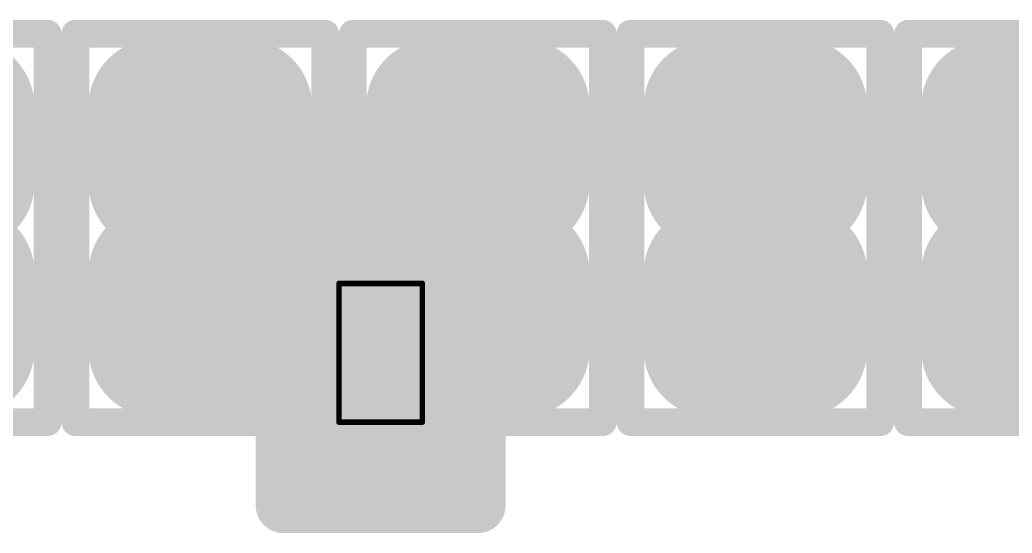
# Model space of a CAD drawing. Header units: millimetres. Extents: x 169 to 355, y 129 to 253.
# Drawn here: x 186.35 to 188.138, y 156.275 to 157.2 of the extents above; entities that cross this region are included whole.
import ezdxf

# ---------------------------------------------------------------- set-up
doc = ezdxf.new("R2010")
doc.units = ezdxf.units.MM
for name, color, linetype in [('BottomLayer', 5, 'Continuous'), ('BottomPaste', 16, 'Continuous'), ('BottomSolder', 6, 'Continuous'), ('Mechanical1', 6, 'Continuous'), ('Mechanical15', 56, 'Continuous'), ('TopLayer', 1, 'Continuous'), ('TopPaste', 8, 'Continuous'), ('TopSolder', 216, 'Continuous')]:
    doc.layers.add(name, color=color, linetype=linetype)

# ---------------------------------------------------------------- blocks, each defined once
blk = doc.blocks.new('R01005_B_1314')
at = {"layer": 'BottomLayer', "const_width": 0.0225}
for points in [[(-0.2287, 0.0775, 1), (-0.2063, 0.0775, 1)], [(-0.0937, 0.0775, 1), (-0.0712, 0.0775, 1)], [(0.0712, 0.0775, 1), (0.0937, 0.0775, 1)], [(0.2063, 0.0775, 1), (0.2287, 0.0775, 1)], [(-0.2287, -0.0775, 1), (-0.2063, -0.0775, 1)], [(-0.0937, -0.0775, 1), (-0.0712, -0.0775, 1)], [(0.0712, -0.0775, 1), (0.0937, -0.0775, 1)], [(0.2063, -0.0775, 1), (0.2287, -0.0775, 1)]]:
    blk.add_lwpolyline(points, format="xyb", close=True, dxfattribs=at)
at = {"layer": 'BottomLayer'}
for points in [[(-0.0825, -0.1), (-0.0825, 0.1), (-0.2175, -0.1), (-0.2175, 0.1)], [(0.2175, -0.1), (0.2175, 0.1), (0.0825, -0.1), (0.0825, 0.1)], [(-0.06, -0.0775), (-0.06, 0.0775), (-0.24, -0.0775), (-0.24, 0.0775)], [(0.24, -0.0775), (0.24, 0.0775), (0.06, -0.0775), (0.06, 0.0775)]]:
    blk.add_solid(points, dxfattribs=at)
at = {"layer": 'BottomPaste', "const_width": 0.0225}
for points in [[(-0.2287, 0.0775, 1), (-0.2063, 0.0775, 1)], [(-0.0937, 0.0775, 1), (-0.0712, 0.0775, 1)], [(0.0712, 0.0775, 1), (0.0937, 0.0775, 1)], [(0.2063, 0.0775, 1), (0.2287, 0.0775, 1)], [(-0.2287, -0.0775, 1), (-0.2063, -0.0775, 1)], [(-0.0937, -0.0775, 1), (-0.0712, -0.0775, 1)], [(0.0712, -0.0775, 1), (0.0937, -0.0775, 1)], [(0.2063, -0.0775, 1), (0.2287, -0.0775, 1)]]:
    blk.add_lwpolyline(points, format="xyb", close=True, dxfattribs=at)
at = {"layer": 'BottomPaste'}
for points in [[(-0.0825, -0.1), (-0.0825, 0.1), (-0.2175, -0.1), (-0.2175, 0.1)], [(0.2175, -0.1), (0.2175, 0.1), (0.0825, -0.1), (0.0825, 0.1)], [(-0.06, -0.0775), (-0.06, 0.0775), (-0.24, -0.0775), (-0.24, 0.0775)], [(0.24, -0.0775), (0.24, 0.0775), (0.06, -0.0775), (0.06, 0.0775)]]:
    blk.add_solid(points, dxfattribs=at)
at = {"layer": 'BottomSolder', "const_width": 0.1241}
for points in [[(-0.2795, 0.0775, 1), (-0.1555, 0.0775, 1)], [(-0.1445, 0.0775, 1), (-0.0204, 0.0775, 1)], [(0.0204, 0.0775, 1), (0.1445, 0.0775, 1)], [(0.1555, 0.0775, 1), (0.2795, 0.0775, 1)], [(-0.2795, -0.0775, 1), (-0.1555, -0.0775, 1)], [(-0.1445, -0.0775, 1), (-0.0204, -0.0775, 1)], [(0.0204, -0.0775, 1), (0.1445, -0.0775, 1)], [(0.1555, -0.0775, 1), (0.2795, -0.0775, 1)]]:
    blk.add_lwpolyline(points, format="xyb", close=True, dxfattribs=at)
at = {"layer": 'BottomSolder'}
for points in [[(-0.0825, -0.2016), (-0.0825, 0.2016), (-0.2175, -0.2016), (-0.2175, 0.2016)], [(0.2175, -0.2016), (0.2175, 0.2016), (0.0825, -0.2016), (0.0825, 0.2016)], [(0.0416, -0.0775), (0.0416, 0.0775), (-0.3416, -0.0775), (-0.3416, 0.0775)], [(0.3416, -0.0775), (0.3416, 0.0775), (-0.0416, -0.0775), (-0.0416, 0.0775)]]:
    blk.add_solid(points, dxfattribs=at)
at = {"layer": 'Mechanical1', "const_width": 0.05}
for points in [[(-0.1999, 0.0999), (-0.1999, -0.1001)], [(-0.1999, 0.0999), (0.2001, 0.0999)], [(0.2001, 0.0999), (0.2001, -0.1001)], [(-0.1999, -0.1001), (0.2001, -0.1001)]]:
    blk.add_lwpolyline(points, dxfattribs=at)
at = {"layer": 'Mechanical1', "const_width": 0.025}
for points in [[(-0.2124, 0.0999, 1), (-0.1874, 0.0999, 1)], [(-0.2124, 0.0999, 1), (-0.1874, 0.0999, 1)], [(0.1876, 0.0999, 1), (0.2126, 0.0999, 1)], [(0.1876, 0.0999, 1), (0.2126, 0.0999, 1)], [(-0.2124, -0.1001, 1), (-0.1874, -0.1001, 1)], [(-0.2124, -0.1001, 1), (-0.1874, -0.1001, 1)], [(0.1876, -0.1001, 1), (0.2126, -0.1001, 1)], [(0.1876, -0.1001, 1), (0.2126, -0.1001, 1)]]:
    blk.add_lwpolyline(points, format="xyb", close=True, dxfattribs=at)
at = {"layer": 'Mechanical15', "const_width": 0.05}
for points in [[(-0.35, 0.225), (-0.35, -0.225)], [(-0.35, 0.225), (0.35, 0.225)], [(0.35, 0.225), (0.35, -0.225)], [(0, 0.125), (0, -0.125)], [(-0.15, 0), (0.15, 0)], [(-0.35, -0.225), (0.35, -0.225)]]:
    blk.add_lwpolyline(points, dxfattribs=at)
at = {"layer": 'Mechanical15', "const_width": 0.025}
for points in [[(-0.3625, 0.225, 1), (-0.3375, 0.225, 1)], [(-0.3625, 0.225, 1), (-0.3375, 0.225, 1)], [(0.3375, 0.225, 1), (0.3625, 0.225, 1)], [(0.3375, 0.225, 1), (0.3625, 0.225, 1)], [(-0.0125, 0.125, 1), (0.0125, 0.125, 1)], [(-0.1625, 0, 1), (-0.1375, 0, 1)], [(0.1375, 0, 1), (0.1625, 0, 1)], [(-0.0125, -0.125, 1), (0.0125, -0.125, 1)], [(-0.3625, -0.225, 1), (-0.3375, -0.225, 1)], [(-0.3625, -0.225, 1), (-0.3375, -0.225, 1)], [(0.3375, -0.225, 1), (0.3625, -0.225, 1)], [(0.3375, -0.225, 1), (0.3625, -0.225, 1)]]:
    blk.add_lwpolyline(points, format="xyb", close=True, dxfattribs=at)
blk = doc.blocks.new('R01005_B_1342')
at = {"layer": 'BottomLayer', "const_width": 0.0225}
for points in [[(-0.2287, 0.0775, 1), (-0.2063, 0.0775, 1)], [(-0.0937, 0.0775, 1), (-0.0712, 0.0775, 1)], [(0.0712, 0.0775, 1), (0.0937, 0.0775, 1)], [(0.2063, 0.0775, 1), (0.2287, 0.0775, 1)], [(-0.2287, -0.0775, 1), (-0.2063, -0.0775, 1)], [(-0.0937, -0.0775, 1), (-0.0712, -0.0775, 1)], [(0.0712, -0.0775, 1), (0.0937, -0.0775, 1)], [(0.2063, -0.0775, 1), (0.2287, -0.0775, 1)]]:
    blk.add_lwpolyline(points, format="xyb", close=True, dxfattribs=at)
at = {"layer": 'BottomLayer'}
for points in [[(-0.0825, -0.1), (-0.0825, 0.1), (-0.2175, -0.1), (-0.2175, 0.1)], [(0.2175, -0.1), (0.2175, 0.1), (0.0825, -0.1), (0.0825, 0.1)], [(-0.06, -0.0775), (-0.06, 0.0775), (-0.24, -0.0775), (-0.24, 0.0775)], [(0.24, -0.0775), (0.24, 0.0775), (0.06, -0.0775), (0.06, 0.0775)]]:
    blk.add_solid(points, dxfattribs=at)
at = {"layer": 'BottomPaste', "const_width": 0.0225}
for points in [[(-0.2287, 0.0775, 1), (-0.2063, 0.0775, 1)], [(-0.0937, 0.0775, 1), (-0.0712, 0.0775, 1)], [(0.0712, 0.0775, 1), (0.0937, 0.0775, 1)], [(0.2063, 0.0775, 1), (0.2287, 0.0775, 1)], [(-0.2287, -0.0775, 1), (-0.2063, -0.0775, 1)], [(-0.0937, -0.0775, 1), (-0.0712, -0.0775, 1)], [(0.0712, -0.0775, 1), (0.0937, -0.0775, 1)], [(0.2063, -0.0775, 1), (0.2287, -0.0775, 1)]]:
    blk.add_lwpolyline(points, format="xyb", close=True, dxfattribs=at)
at = {"layer": 'BottomPaste'}
for points in [[(-0.0825, -0.1), (-0.0825, 0.1), (-0.2175, -0.1), (-0.2175, 0.1)], [(0.2175, -0.1), (0.2175, 0.1), (0.0825, -0.1), (0.0825, 0.1)], [(-0.06, -0.0775), (-0.06, 0.0775), (-0.24, -0.0775), (-0.24, 0.0775)], [(0.24, -0.0775), (0.24, 0.0775), (0.06, -0.0775), (0.06, 0.0775)]]:
    blk.add_solid(points, dxfattribs=at)
at = {"layer": 'BottomSolder', "const_width": 0.1241}
for points in [[(-0.2795, 0.0775, 1), (-0.1555, 0.0775, 1)], [(-0.1445, 0.0775, 1), (-0.0204, 0.0775, 1)], [(0.0204, 0.0775, 1), (0.1445, 0.0775, 1)], [(0.1555, 0.0775, 1), (0.2795, 0.0775, 1)], [(-0.2795, -0.0775, 1), (-0.1555, -0.0775, 1)], [(-0.1445, -0.0775, 1), (-0.0204, -0.0775, 1)], [(0.0204, -0.0775, 1), (0.1445, -0.0775, 1)], [(0.1555, -0.0775, 1), (0.2795, -0.0775, 1)]]:
    blk.add_lwpolyline(points, format="xyb", close=True, dxfattribs=at)
at = {"layer": 'BottomSolder'}
for points in [[(-0.0825, -0.2016), (-0.0825, 0.2016), (-0.2175, -0.2016), (-0.2175, 0.2016)], [(0.2175, -0.2016), (0.2175, 0.2016), (0.0825, -0.2016), (0.0825, 0.2016)], [(0.0416, -0.0775), (0.0416, 0.0775), (-0.3416, -0.0775), (-0.3416, 0.0775)], [(0.3416, -0.0775), (0.3416, 0.0775), (-0.0416, -0.0775), (-0.0416, 0.0775)]]:
    blk.add_solid(points, dxfattribs=at)
at = {"layer": 'Mechanical1', "const_width": 0.05}
for points in [[(-0.1999, 0.0999), (-0.1999, -0.1001)], [(-0.1999, 0.0999), (0.2001, 0.0999)], [(0.2001, 0.0999), (0.2001, -0.1001)], [(-0.1999, -0.1001), (0.2001, -0.1001)]]:
    blk.add_lwpolyline(points, dxfattribs=at)
at = {"layer": 'Mechanical1', "const_width": 0.025}
for points in [[(-0.2124, 0.0999, 1), (-0.1874, 0.0999, 1)], [(-0.2124, 0.0999, 1), (-0.1874, 0.0999, 1)], [(0.1876, 0.0999, 1), (0.2126, 0.0999, 1)], [(0.1876, 0.0999, 1), (0.2126, 0.0999, 1)], [(-0.2124, -0.1001, 1), (-0.1874, -0.1001, 1)], [(-0.2124, -0.1001, 1), (-0.1874, -0.1001, 1)], [(0.1876, -0.1001, 1), (0.2126, -0.1001, 1)], [(0.1876, -0.1001, 1), (0.2126, -0.1001, 1)]]:
    blk.add_lwpolyline(points, format="xyb", close=True, dxfattribs=at)
at = {"layer": 'Mechanical15', "const_width": 0.05}
for points in [[(-0.35, 0.225), (-0.35, -0.225)], [(-0.35, 0.225), (0.35, 0.225)], [(0.35, 0.225), (0.35, -0.225)], [(0, 0.125), (0, -0.125)], [(-0.15, 0), (0.15, 0)], [(-0.35, -0.225), (0.35, -0.225)]]:
    blk.add_lwpolyline(points, dxfattribs=at)
at = {"layer": 'Mechanical15', "const_width": 0.025}
for points in [[(-0.3625, 0.225, 1), (-0.3375, 0.225, 1)], [(-0.3625, 0.225, 1), (-0.3375, 0.225, 1)], [(0.3375, 0.225, 1), (0.3625, 0.225, 1)], [(0.3375, 0.225, 1), (0.3625, 0.225, 1)], [(-0.0125, 0.125, 1), (0.0125, 0.125, 1)], [(-0.1625, 0, 1), (-0.1375, 0, 1)], [(0.1375, 0, 1), (0.1625, 0, 1)], [(-0.0125, -0.125, 1), (0.0125, -0.125, 1)], [(-0.3625, -0.225, 1), (-0.3375, -0.225, 1)], [(-0.3625, -0.225, 1), (-0.3375, -0.225, 1)], [(0.3375, -0.225, 1), (0.3625, -0.225, 1)], [(0.3375, -0.225, 1), (0.3625, -0.225, 1)]]:
    blk.add_lwpolyline(points, format="xyb", close=True, dxfattribs=at)
blk = doc.blocks.new('R01005_B_1343')
at = {"layer": 'BottomLayer', "const_width": 0.0225}
for points in [[(-0.2287, 0.0775, 1), (-0.2063, 0.0775, 1)], [(-0.0937, 0.0775, 1), (-0.0712, 0.0775, 1)], [(0.0712, 0.0775, 1), (0.0937, 0.0775, 1)], [(0.2063, 0.0775, 1), (0.2287, 0.0775, 1)], [(-0.2287, -0.0775, 1), (-0.2063, -0.0775, 1)], [(-0.0937, -0.0775, 1), (-0.0712, -0.0775, 1)], [(0.0712, -0.0775, 1), (0.0937, -0.0775, 1)], [(0.2063, -0.0775, 1), (0.2287, -0.0775, 1)]]:
    blk.add_lwpolyline(points, format="xyb", close=True, dxfattribs=at)
at = {"layer": 'BottomLayer'}
for points in [[(-0.0825, -0.1), (-0.0825, 0.1), (-0.2175, -0.1), (-0.2175, 0.1)], [(0.2175, -0.1), (0.2175, 0.1), (0.0825, -0.1), (0.0825, 0.1)], [(-0.06, -0.0775), (-0.06, 0.0775), (-0.24, -0.0775), (-0.24, 0.0775)], [(0.24, -0.0775), (0.24, 0.0775), (0.06, -0.0775), (0.06, 0.0775)]]:
    blk.add_solid(points, dxfattribs=at)
at = {"layer": 'BottomPaste', "const_width": 0.0225}
for points in [[(-0.2287, 0.0775, 1), (-0.2063, 0.0775, 1)], [(-0.0937, 0.0775, 1), (-0.0712, 0.0775, 1)], [(0.0712, 0.0775, 1), (0.0937, 0.0775, 1)], [(0.2063, 0.0775, 1), (0.2287, 0.0775, 1)], [(-0.2287, -0.0775, 1), (-0.2063, -0.0775, 1)], [(-0.0937, -0.0775, 1), (-0.0712, -0.0775, 1)], [(0.0712, -0.0775, 1), (0.0937, -0.0775, 1)], [(0.2063, -0.0775, 1), (0.2287, -0.0775, 1)]]:
    blk.add_lwpolyline(points, format="xyb", close=True, dxfattribs=at)
at = {"layer": 'BottomPaste'}
for points in [[(-0.0825, -0.1), (-0.0825, 0.1), (-0.2175, -0.1), (-0.2175, 0.1)], [(0.2175, -0.1), (0.2175, 0.1), (0.0825, -0.1), (0.0825, 0.1)], [(-0.06, -0.0775), (-0.06, 0.0775), (-0.24, -0.0775), (-0.24, 0.0775)], [(0.24, -0.0775), (0.24, 0.0775), (0.06, -0.0775), (0.06, 0.0775)]]:
    blk.add_solid(points, dxfattribs=at)
at = {"layer": 'BottomSolder', "const_width": 0.1241}
for points in [[(-0.2795, 0.0775, 1), (-0.1555, 0.0775, 1)], [(-0.1445, 0.0775, 1), (-0.0204, 0.0775, 1)], [(0.0204, 0.0775, 1), (0.1445, 0.0775, 1)], [(0.1555, 0.0775, 1), (0.2795, 0.0775, 1)], [(-0.2795, -0.0775, 1), (-0.1555, -0.0775, 1)], [(-0.1445, -0.0775, 1), (-0.0204, -0.0775, 1)], [(0.0204, -0.0775, 1), (0.1445, -0.0775, 1)], [(0.1555, -0.0775, 1), (0.2795, -0.0775, 1)]]:
    blk.add_lwpolyline(points, format="xyb", close=True, dxfattribs=at)
at = {"layer": 'BottomSolder'}
for points in [[(-0.0825, -0.2016), (-0.0825, 0.2016), (-0.2175, -0.2016), (-0.2175, 0.2016)], [(0.2175, -0.2016), (0.2175, 0.2016), (0.0825, -0.2016), (0.0825, 0.2016)], [(0.0416, -0.0775), (0.0416, 0.0775), (-0.3416, -0.0775), (-0.3416, 0.0775)], [(0.3416, -0.0775), (0.3416, 0.0775), (-0.0416, -0.0775), (-0.0416, 0.0775)]]:
    blk.add_solid(points, dxfattribs=at)
at = {"layer": 'Mechanical1', "const_width": 0.05}
for points in [[(-0.1999, 0.0999), (-0.1999, -0.1001)], [(-0.1999, 0.0999), (0.2001, 0.0999)], [(0.2001, 0.0999), (0.2001, -0.1001)], [(-0.1999, -0.1001), (0.2001, -0.1001)]]:
    blk.add_lwpolyline(points, dxfattribs=at)
at = {"layer": 'Mechanical1', "const_width": 0.025}
for points in [[(-0.2124, 0.0999, 1), (-0.1874, 0.0999, 1)], [(-0.2124, 0.0999, 1), (-0.1874, 0.0999, 1)], [(0.1876, 0.0999, 1), (0.2126, 0.0999, 1)], [(0.1876, 0.0999, 1), (0.2126, 0.0999, 1)], [(-0.2124, -0.1001, 1), (-0.1874, -0.1001, 1)], [(-0.2124, -0.1001, 1), (-0.1874, -0.1001, 1)], [(0.1876, -0.1001, 1), (0.2126, -0.1001, 1)], [(0.1876, -0.1001, 1), (0.2126, -0.1001, 1)]]:
    blk.add_lwpolyline(points, format="xyb", close=True, dxfattribs=at)
at = {"layer": 'Mechanical15', "const_width": 0.05}
for points in [[(-0.35, 0.225), (-0.35, -0.225)], [(-0.35, 0.225), (0.35, 0.225)], [(0.35, 0.225), (0.35, -0.225)], [(0, 0.125), (0, -0.125)], [(-0.15, 0), (0.15, 0)], [(-0.35, -0.225), (0.35, -0.225)]]:
    blk.add_lwpolyline(points, dxfattribs=at)
at = {"layer": 'Mechanical15', "const_width": 0.025}
for points in [[(-0.3625, 0.225, 1), (-0.3375, 0.225, 1)], [(-0.3625, 0.225, 1), (-0.3375, 0.225, 1)], [(0.3375, 0.225, 1), (0.3625, 0.225, 1)], [(0.3375, 0.225, 1), (0.3625, 0.225, 1)], [(-0.0125, 0.125, 1), (0.0125, 0.125, 1)], [(-0.1625, 0, 1), (-0.1375, 0, 1)], [(0.1375, 0, 1), (0.1625, 0, 1)], [(-0.0125, -0.125, 1), (0.0125, -0.125, 1)], [(-0.3625, -0.225, 1), (-0.3375, -0.225, 1)], [(-0.3625, -0.225, 1), (-0.3375, -0.225, 1)], [(0.3375, -0.225, 1), (0.3625, -0.225, 1)], [(0.3375, -0.225, 1), (0.3625, -0.225, 1)]]:
    blk.add_lwpolyline(points, format="xyb", close=True, dxfattribs=at)
blk = doc.blocks.new('R01005_B_1356')
at = {"layer": 'BottomLayer', "const_width": 0.0225}
for points in [[(-0.2287, 0.0775, 1), (-0.2063, 0.0775, 1)], [(-0.0937, 0.0775, 1), (-0.0712, 0.0775, 1)], [(0.0712, 0.0775, 1), (0.0937, 0.0775, 1)], [(0.2063, 0.0775, 1), (0.2287, 0.0775, 1)], [(-0.2287, -0.0775, 1), (-0.2063, -0.0775, 1)], [(-0.0937, -0.0775, 1), (-0.0712, -0.0775, 1)], [(0.0712, -0.0775, 1), (0.0937, -0.0775, 1)], [(0.2063, -0.0775, 1), (0.2287, -0.0775, 1)]]:
    blk.add_lwpolyline(points, format="xyb", close=True, dxfattribs=at)
at = {"layer": 'BottomLayer'}
for points in [[(-0.0825, -0.1), (-0.0825, 0.1), (-0.2175, -0.1), (-0.2175, 0.1)], [(0.2175, -0.1), (0.2175, 0.1), (0.0825, -0.1), (0.0825, 0.1)], [(-0.06, -0.0775), (-0.06, 0.0775), (-0.24, -0.0775), (-0.24, 0.0775)], [(0.24, -0.0775), (0.24, 0.0775), (0.06, -0.0775), (0.06, 0.0775)]]:
    blk.add_solid(points, dxfattribs=at)
at = {"layer": 'BottomPaste', "const_width": 0.0225}
for points in [[(-0.2287, 0.0775, 1), (-0.2063, 0.0775, 1)], [(-0.0937, 0.0775, 1), (-0.0712, 0.0775, 1)], [(0.0712, 0.0775, 1), (0.0937, 0.0775, 1)], [(0.2063, 0.0775, 1), (0.2287, 0.0775, 1)], [(-0.2287, -0.0775, 1), (-0.2063, -0.0775, 1)], [(-0.0937, -0.0775, 1), (-0.0712, -0.0775, 1)], [(0.0712, -0.0775, 1), (0.0937, -0.0775, 1)], [(0.2063, -0.0775, 1), (0.2287, -0.0775, 1)]]:
    blk.add_lwpolyline(points, format="xyb", close=True, dxfattribs=at)
at = {"layer": 'BottomPaste'}
for points in [[(-0.0825, -0.1), (-0.0825, 0.1), (-0.2175, -0.1), (-0.2175, 0.1)], [(0.2175, -0.1), (0.2175, 0.1), (0.0825, -0.1), (0.0825, 0.1)], [(-0.06, -0.0775), (-0.06, 0.0775), (-0.24, -0.0775), (-0.24, 0.0775)], [(0.24, -0.0775), (0.24, 0.0775), (0.06, -0.0775), (0.06, 0.0775)]]:
    blk.add_solid(points, dxfattribs=at)
at = {"layer": 'BottomSolder', "const_width": 0.1241}
for points in [[(-0.2795, 0.0775, 1), (-0.1555, 0.0775, 1)], [(-0.1445, 0.0775, 1), (-0.0204, 0.0775, 1)], [(0.0204, 0.0775, 1), (0.1445, 0.0775, 1)], [(0.1555, 0.0775, 1), (0.2795, 0.0775, 1)], [(-0.2795, -0.0775, 1), (-0.1555, -0.0775, 1)], [(-0.1445, -0.0775, 1), (-0.0204, -0.0775, 1)], [(0.0204, -0.0775, 1), (0.1445, -0.0775, 1)], [(0.1555, -0.0775, 1), (0.2795, -0.0775, 1)]]:
    blk.add_lwpolyline(points, format="xyb", close=True, dxfattribs=at)
at = {"layer": 'BottomSolder'}
for points in [[(-0.0825, -0.2016), (-0.0825, 0.2016), (-0.2175, -0.2016), (-0.2175, 0.2016)], [(0.2175, -0.2016), (0.2175, 0.2016), (0.0825, -0.2016), (0.0825, 0.2016)], [(0.0416, -0.0775), (0.0416, 0.0775), (-0.3416, -0.0775), (-0.3416, 0.0775)], [(0.3416, -0.0775), (0.3416, 0.0775), (-0.0416, -0.0775), (-0.0416, 0.0775)]]:
    blk.add_solid(points, dxfattribs=at)
at = {"layer": 'Mechanical1', "const_width": 0.05}
for points in [[(-0.1999, 0.0999), (-0.1999, -0.1001)], [(-0.1999, 0.0999), (0.2001, 0.0999)], [(0.2001, 0.0999), (0.2001, -0.1001)], [(-0.1999, -0.1001), (0.2001, -0.1001)]]:
    blk.add_lwpolyline(points, dxfattribs=at)
at = {"layer": 'Mechanical1', "const_width": 0.025}
for points in [[(-0.2124, 0.0999, 1), (-0.1874, 0.0999, 1)], [(-0.2124, 0.0999, 1), (-0.1874, 0.0999, 1)], [(0.1876, 0.0999, 1), (0.2126, 0.0999, 1)], [(0.1876, 0.0999, 1), (0.2126, 0.0999, 1)], [(-0.2124, -0.1001, 1), (-0.1874, -0.1001, 1)], [(-0.2124, -0.1001, 1), (-0.1874, -0.1001, 1)], [(0.1876, -0.1001, 1), (0.2126, -0.1001, 1)], [(0.1876, -0.1001, 1), (0.2126, -0.1001, 1)]]:
    blk.add_lwpolyline(points, format="xyb", close=True, dxfattribs=at)
at = {"layer": 'Mechanical15', "const_width": 0.05}
for points in [[(-0.35, 0.225), (-0.35, -0.225)], [(-0.35, 0.225), (0.35, 0.225)], [(0.35, 0.225), (0.35, -0.225)], [(0, 0.125), (0, -0.125)], [(-0.15, 0), (0.15, 0)], [(-0.35, -0.225), (0.35, -0.225)]]:
    blk.add_lwpolyline(points, dxfattribs=at)
at = {"layer": 'Mechanical15', "const_width": 0.025}
for points in [[(-0.3625, 0.225, 1), (-0.3375, 0.225, 1)], [(-0.3625, 0.225, 1), (-0.3375, 0.225, 1)], [(0.3375, 0.225, 1), (0.3625, 0.225, 1)], [(0.3375, 0.225, 1), (0.3625, 0.225, 1)], [(-0.0125, 0.125, 1), (0.0125, 0.125, 1)], [(-0.1625, 0, 1), (-0.1375, 0, 1)], [(0.1375, 0, 1), (0.1625, 0, 1)], [(-0.0125, -0.125, 1), (0.0125, -0.125, 1)], [(-0.3625, -0.225, 1), (-0.3375, -0.225, 1)], [(-0.3625, -0.225, 1), (-0.3375, -0.225, 1)], [(0.3375, -0.225, 1), (0.3625, -0.225, 1)], [(0.3375, -0.225, 1), (0.3625, -0.225, 1)]]:
    blk.add_lwpolyline(points, format="xyb", close=True, dxfattribs=at)
blk = doc.blocks.new('R01005_B_1359')
at = {"layer": 'BottomLayer', "const_width": 0.0225}
for points in [[(-0.2287, 0.0775, 1), (-0.2063, 0.0775, 1)], [(-0.0937, 0.0775, 1), (-0.0712, 0.0775, 1)], [(0.0712, 0.0775, 1), (0.0937, 0.0775, 1)], [(0.2063, 0.0775, 1), (0.2287, 0.0775, 1)], [(-0.2287, -0.0775, 1), (-0.2063, -0.0775, 1)], [(-0.0937, -0.0775, 1), (-0.0712, -0.0775, 1)], [(0.0712, -0.0775, 1), (0.0937, -0.0775, 1)], [(0.2063, -0.0775, 1), (0.2287, -0.0775, 1)]]:
    blk.add_lwpolyline(points, format="xyb", close=True, dxfattribs=at)
at = {"layer": 'BottomLayer'}
for points in [[(-0.0825, -0.1), (-0.0825, 0.1), (-0.2175, -0.1), (-0.2175, 0.1)], [(0.2175, -0.1), (0.2175, 0.1), (0.0825, -0.1), (0.0825, 0.1)], [(-0.06, -0.0775), (-0.06, 0.0775), (-0.24, -0.0775), (-0.24, 0.0775)], [(0.24, -0.0775), (0.24, 0.0775), (0.06, -0.0775), (0.06, 0.0775)]]:
    blk.add_solid(points, dxfattribs=at)
at = {"layer": 'BottomPaste', "const_width": 0.0225}
for points in [[(-0.2287, 0.0775, 1), (-0.2063, 0.0775, 1)], [(-0.0937, 0.0775, 1), (-0.0712, 0.0775, 1)], [(0.0712, 0.0775, 1), (0.0937, 0.0775, 1)], [(0.2063, 0.0775, 1), (0.2287, 0.0775, 1)], [(-0.2287, -0.0775, 1), (-0.2063, -0.0775, 1)], [(-0.0937, -0.0775, 1), (-0.0712, -0.0775, 1)], [(0.0712, -0.0775, 1), (0.0937, -0.0775, 1)], [(0.2063, -0.0775, 1), (0.2287, -0.0775, 1)]]:
    blk.add_lwpolyline(points, format="xyb", close=True, dxfattribs=at)
at = {"layer": 'BottomPaste'}
for points in [[(-0.0825, -0.1), (-0.0825, 0.1), (-0.2175, -0.1), (-0.2175, 0.1)], [(0.2175, -0.1), (0.2175, 0.1), (0.0825, -0.1), (0.0825, 0.1)], [(-0.06, -0.0775), (-0.06, 0.0775), (-0.24, -0.0775), (-0.24, 0.0775)], [(0.24, -0.0775), (0.24, 0.0775), (0.06, -0.0775), (0.06, 0.0775)]]:
    blk.add_solid(points, dxfattribs=at)
at = {"layer": 'BottomSolder', "const_width": 0.1241}
for points in [[(-0.2795, 0.0775, 1), (-0.1555, 0.0775, 1)], [(-0.1445, 0.0775, 1), (-0.0204, 0.0775, 1)], [(0.0204, 0.0775, 1), (0.1445, 0.0775, 1)], [(0.1555, 0.0775, 1), (0.2795, 0.0775, 1)], [(-0.2795, -0.0775, 1), (-0.1555, -0.0775, 1)], [(-0.1445, -0.0775, 1), (-0.0204, -0.0775, 1)], [(0.0204, -0.0775, 1), (0.1445, -0.0775, 1)], [(0.1555, -0.0775, 1), (0.2795, -0.0775, 1)]]:
    blk.add_lwpolyline(points, format="xyb", close=True, dxfattribs=at)
at = {"layer": 'BottomSolder'}
for points in [[(-0.0825, -0.2016), (-0.0825, 0.2016), (-0.2175, -0.2016), (-0.2175, 0.2016)], [(0.2175, -0.2016), (0.2175, 0.2016), (0.0825, -0.2016), (0.0825, 0.2016)], [(0.0416, -0.0775), (0.0416, 0.0775), (-0.3416, -0.0775), (-0.3416, 0.0775)], [(0.3416, -0.0775), (0.3416, 0.0775), (-0.0416, -0.0775), (-0.0416, 0.0775)]]:
    blk.add_solid(points, dxfattribs=at)
at = {"layer": 'Mechanical1', "const_width": 0.05}
for points in [[(-0.1999, 0.0999), (-0.1999, -0.1001)], [(-0.1999, 0.0999), (0.2001, 0.0999)], [(0.2001, 0.0999), (0.2001, -0.1001)], [(-0.1999, -0.1001), (0.2001, -0.1001)]]:
    blk.add_lwpolyline(points, dxfattribs=at)
at = {"layer": 'Mechanical1', "const_width": 0.025}
for points in [[(-0.2124, 0.0999, 1), (-0.1874, 0.0999, 1)], [(-0.2124, 0.0999, 1), (-0.1874, 0.0999, 1)], [(0.1876, 0.0999, 1), (0.2126, 0.0999, 1)], [(0.1876, 0.0999, 1), (0.2126, 0.0999, 1)], [(-0.2124, -0.1001, 1), (-0.1874, -0.1001, 1)], [(-0.2124, -0.1001, 1), (-0.1874, -0.1001, 1)], [(0.1876, -0.1001, 1), (0.2126, -0.1001, 1)], [(0.1876, -0.1001, 1), (0.2126, -0.1001, 1)]]:
    blk.add_lwpolyline(points, format="xyb", close=True, dxfattribs=at)
at = {"layer": 'Mechanical15', "const_width": 0.05}
for points in [[(-0.35, 0.225), (-0.35, -0.225)], [(-0.35, 0.225), (0.35, 0.225)], [(0.35, 0.225), (0.35, -0.225)], [(0, 0.125), (0, -0.125)], [(-0.15, 0), (0.15, 0)], [(-0.35, -0.225), (0.35, -0.225)]]:
    blk.add_lwpolyline(points, dxfattribs=at)
at = {"layer": 'Mechanical15', "const_width": 0.025}
for points in [[(-0.3625, 0.225, 1), (-0.3375, 0.225, 1)], [(-0.3625, 0.225, 1), (-0.3375, 0.225, 1)], [(0.3375, 0.225, 1), (0.3625, 0.225, 1)], [(0.3375, 0.225, 1), (0.3625, 0.225, 1)], [(-0.0125, 0.125, 1), (0.0125, 0.125, 1)], [(-0.1625, 0, 1), (-0.1375, 0, 1)], [(0.1375, 0, 1), (0.1625, 0, 1)], [(-0.0125, -0.125, 1), (0.0125, -0.125, 1)], [(-0.3625, -0.225, 1), (-0.3375, -0.225, 1)], [(-0.3625, -0.225, 1), (-0.3375, -0.225, 1)], [(0.3375, -0.225, 1), (0.3625, -0.225, 1)], [(0.3375, -0.225, 1), (0.3625, -0.225, 1)]]:
    blk.add_lwpolyline(points, format="xyb", close=True, dxfattribs=at)
blk = doc.blocks.new('R03015_1399')
at = {"layer": 'Mechanical1'}
for points, const_width in [([(-0.1499, 0.0751), (0.15, 0.0751)], 0.05), ([(-0.1499, 0.0751), (-0.1499, -0.0749)], 0.05), ([(0.15, 0.0751), (0.15, -0.0749)], 0.05), ([(-0.125, 0.075), (0.125, 0.075)], 0.01), ([(-0.125, 0.075), (-0.125, -0.075)], 0.01), ([(0.125, 0.075), (0.125, -0.075)], 0.01), ([(-0.1499, -0.0749), (0.15, -0.0749)], 0.05), ([(-0.125, -0.075), (0.125, -0.075)], 0.01)]:
    blk.add_lwpolyline(points, dxfattribs=dict(at, const_width=const_width))
for points, const_width in [([(-0.1624, 0.0751, 1), (-0.1374, 0.0751, 1)], 0.025), ([(-0.1624, 0.0751, 1), (-0.1374, 0.0751, 1)], 0.025), ([(0.1375, 0.0751, 1), (0.1625, 0.0751, 1)], 0.025), ([(0.1375, 0.0751, 1), (0.1625, 0.0751, 1)], 0.025), ([(-0.1275, 0.075, 1), (-0.1225, 0.075, 1)], 0.005), ([(-0.1275, 0.075, 1), (-0.1225, 0.075, 1)], 0.005), ([(0.1225, 0.075, 1), (0.1275, 0.075, 1)], 0.005), ([(0.1225, 0.075, 1), (0.1275, 0.075, 1)], 0.005), ([(-0.1624, -0.0749, 1), (-0.1374, -0.0749, 1)], 0.025), ([(-0.1624, -0.0749, 1), (-0.1374, -0.0749, 1)], 0.025), ([(0.1375, -0.0749, 1), (0.1625, -0.0749, 1)], 0.025), ([(0.1375, -0.0749, 1), (0.1625, -0.0749, 1)], 0.025), ([(-0.1275, -0.075, 1), (-0.1225, -0.075, 1)], 0.005), ([(-0.1275, -0.075, 1), (-0.1225, -0.075, 1)], 0.005), ([(0.1225, -0.075, 1), (0.1275, -0.075, 1)], 0.005), ([(0.1225, -0.075, 1), (0.1275, -0.075, 1)], 0.005)]:
    blk.add_lwpolyline(points, format="xyb", close=True, dxfattribs=dict(at, const_width=const_width))
at = {"layer": 'Mechanical15', "const_width": 0.1}
for points in [[(-0.275, 0.175), (0.275, 0.175)], [(-0.275, 0.175), (-0.275, -0.175)], [(0.275, 0.175), (0.275, -0.175)], [(-0.275, -0.175), (0.275, -0.175)]]:
    blk.add_lwpolyline(points, dxfattribs=at)
at = {"layer": 'Mechanical15', "const_width": 0.05}
for points in [[(-0.3, 0.175, 1), (-0.25, 0.175, 1)], [(-0.3, 0.175, 1), (-0.25, 0.175, 1)], [(0.25, 0.175, 1), (0.3, 0.175, 1)], [(0.25, 0.175, 1), (0.3, 0.175, 1)], [(-0.3, -0.175, 1), (-0.25, -0.175, 1)], [(-0.3, -0.175, 1), (-0.25, -0.175, 1)], [(0.25, -0.175, 1), (0.3, -0.175, 1)], [(0.25, -0.175, 1), (0.3, -0.175, 1)]]:
    blk.add_lwpolyline(points, format="xyb", close=True, dxfattribs=at)
at = {"layer": 'TopLayer', "const_width": 0.025}
for points in [[(-0.1575, 0.05, 1), (-0.1325, 0.05, 1)], [(-0.1075, 0.05, 1), (-0.0825, 0.05, 1)], [(0.0825, 0.05, 1), (0.1075, 0.05, 1)], [(0.1325, 0.05, 1), (0.1575, 0.05, 1)], [(-0.1575, -0.05, 1), (-0.1325, -0.05, 1)], [(-0.1075, -0.05, 1), (-0.0825, -0.05, 1)], [(0.0825, -0.05, 1), (0.1075, -0.05, 1)], [(0.1325, -0.05, 1), (0.1575, -0.05, 1)]]:
    blk.add_lwpolyline(points, format="xyb", close=True, dxfattribs=at)
at = {"layer": 'TopLayer'}
for points in [[(-0.145, 0.075), (-0.145, -0.075), (-0.095, 0.075), (-0.095, -0.075)], [(0.095, 0.075), (0.095, -0.075), (0.145, 0.075), (0.145, -0.075)], [(-0.17, 0.05), (-0.17, -0.05), (-0.07, 0.05), (-0.07, -0.05)], [(0.07, 0.05), (0.07, -0.05), (0.17, 0.05), (0.17, -0.05)]]:
    blk.add_solid(points, dxfattribs=at)
at = {"layer": 'TopPaste', "const_width": 0.025}
for points in [[(-0.1575, 0.05, 1), (-0.1325, 0.05, 1)], [(-0.1075, 0.05, 1), (-0.0825, 0.05, 1)], [(0.0825, 0.05, 1), (0.1075, 0.05, 1)], [(0.1325, 0.05, 1), (0.1575, 0.05, 1)], [(-0.1575, -0.05, 1), (-0.1325, -0.05, 1)], [(-0.1075, -0.05, 1), (-0.0825, -0.05, 1)], [(0.0825, -0.05, 1), (0.1075, -0.05, 1)], [(0.1325, -0.05, 1), (0.1575, -0.05, 1)]]:
    blk.add_lwpolyline(points, format="xyb", close=True, dxfattribs=at)
at = {"layer": 'TopPaste'}
for points in [[(-0.145, 0.075), (-0.145, -0.075), (-0.095, 0.075), (-0.095, -0.075)], [(0.095, 0.075), (0.095, -0.075), (0.145, 0.075), (0.145, -0.075)], [(-0.17, 0.05), (-0.17, -0.05), (-0.07, 0.05), (-0.07, -0.05)], [(0.07, 0.05), (0.07, -0.05), (0.17, 0.05), (0.17, -0.05)]]:
    blk.add_solid(points, dxfattribs=at)
at = {"layer": 'TopSolder', "const_width": 0.1266}
for points in [[(-0.2083, 0.05, 1), (-0.0817, 0.05, 1)], [(-0.1583, 0.05, 1), (-0.0317, 0.05, 1)], [(0.0317, 0.05, 1), (0.1583, 0.05, 1)], [(0.0817, 0.05, 1), (0.2083, 0.05, 1)], [(-0.2083, -0.05, 1), (-0.0817, -0.05, 1)], [(-0.1583, -0.05, 1), (-0.0317, -0.05, 1)], [(0.0317, -0.05, 1), (0.1583, -0.05, 1)], [(0.0817, -0.05, 1), (0.2083, -0.05, 1)]]:
    blk.add_lwpolyline(points, format="xyb", close=True, dxfattribs=at)
at = {"layer": 'TopSolder'}
for points in [[(-0.145, 0.1766), (-0.145, -0.1766), (-0.095, 0.1766), (-0.095, -0.1766)], [(0.095, 0.1766), (0.095, -0.1766), (0.145, 0.1766), (0.145, -0.1766)], [(-0.2716, 0.05), (-0.2716, -0.05), (0.0316, 0.05), (0.0316, -0.05)], [(-0.0316, 0.05), (-0.0316, -0.05), (0.2716, 0.05), (0.2716, -0.05)]]:
    blk.add_solid(points, dxfattribs=at)

msp = doc.modelspace()

# ---------------------------------------------------------------- block references
at = {"rotation": 90}
for name, p in [('R01005_B_1343', (186.175, 156.825)), ('R01005_B_1314', (186.675, 156.825)), ('R01005_B_1342', (187.175, 156.825)), ('R01005_B_1356', (187.675, 156.825)), ('R01005_B_1359', (188.175, 156.825)), ('R03015_1399', (187, 156.6))]:
    msp.add_blockref(name, p, dxfattribs=at)

doc.saveas('drawing.dxf')
